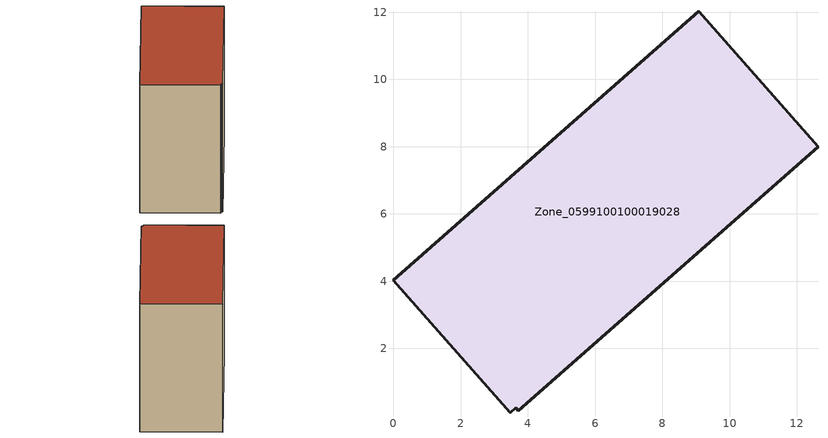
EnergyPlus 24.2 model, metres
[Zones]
Zone_0599100100019028
 floor ground (C_G): 3.64,0.23 3.47,0.09 0,4.03 9.08,12.03 12.63,8 3.72,0.15 z3.95
 wall outside (C_F): 12.63,8 9.08,12.03 0,4.03 3.47,0.09 3.64,0.23 3.72,0.15 12.63,8 z3.95:13.07
 roof outside (C_R): 3.47,0.09 3.64,0.23 3.72,0.15 12.63,8 9.08,12.03 0,4.03 z13.07
[BUILDING]
Pand.0599100100019028: North Axis=0; Terrain=City; Loads Convergence Tolerance Value=0.04; Temperature Convergence Tolerance Value=0.4; Solar Distribution=FullExterior; Maximum Number of Warmup Days=25; Minimum Number of Warmup Days=1
[Site:Location]
Rotterdam.The.Hague.AP_ZH_NLD Design_Conditions: Latitude=51.96; Longitude=4.45; Time Zone=1; Elevation=-4.5
[SITE:GROUNDTEMPERATURE:BUILDINGSURFACE]
18, 18, 18, 18, 18, 18, 18, 18, 18, 18, 18, 18
[MATERIAL] Thermal Absorptance=0.9; Solar Absorptance=0.7; Visible Absorptance=0.7
Name | Roughness | Thickness | Conductivity | Density | Specific Heat
G.TI.2015-2018 | MediumSmooth | 0.15 | 0.0428571 | 540 | 1210
F.TI.2015-2018 | Rough | 0.3 | 0.0666667 | 1920 | 840
R.TI.2015-2018 | MediumRough | 0.2 | 0.0333333 | 1500 | 1000
[CONSTRUCTION]
C_G: G.TI.2015-2018
C_F: F.TI.2015-2018
C_R: R.TI.2015-2018
[ZONE]
Zone_0599100100019028: Type=1; Multiplier=1; Ceiling Height=Autocalculate; Volume=Autocalculate; Floor Area=autocalculate; Part of Total Floor Area=Yes
[ZONEINFILTRATION:DESIGNFLOWRATE]
Infil_Zone_0599100100019028: Zone or ZoneList or Space or SpaceList=Zone_0599100100019028; Schedule=AlwaysOn; Design Flow Rate Calculation Method=Flow/Area; Flow Rate per Floor Area=0.0015; Constant Term Coefficient=1; Temperature Term Coefficient=0; Velocity Term Coefficient=0; Velocity Squared Term Coefficient=0
[HVACTEMPLATE:ZONE:IDEALLOADSAIRSYSTEM]
Zone_0599100100019028: Maximum Heating Supply Air Temperature=50; Minimum Cooling Supply Air Temperature=13; Maximum Heating Supply Air Humidity Ratio=0.0156; Minimum Cooling Supply Air Humidity Ratio=0.0077; Heating Limit=NoLimit; Cooling Limit=NoLimit; Dehumidification Control Type=ConstantSensibleHeatRatio; Cooling Sensible Heat Ratio=0.7; Dehumidification Setpoint=60; Humidification Control Type=None; Humidification Setpoint=30; Outdoor Air Method=None; Outdoor Air Flow Rate per Person=0.00944; Outdoor Air Flow Rate per Zone Floor Area=0; Outdoor Air Flow Rate per Zone=0; Demand Controlled Ventilation Type=None; Outdoor Air Economizer Type=NoEconomizer; Heat Recovery Type=None; Sensible Heat Recovery Effectiveness=0.7; Latent Heat Recovery Effectiveness=0.65
[ZONECONTROL:THERMOSTAT]
ThermostatControl_Zone_0599100100019028: Zone or ZoneList=Zone_0599100100019028; Control Type Schedule=DualSetpointControlType; Control 1=Thermostat_Zone_0599100100019028; Temperature Difference Between Cutout And Setpoint=0
[THERMOSTATSETPOINT:DUALSETPOINT]
Thermostat_Zone_0599100100019028: Heating Setpoint Temperature Schedule=HeatingSetpoint_Zone_0599100100019028; Cooling Setpoint Temperature Schedule=CoolingSetpoint_Zone_0599100100019028
[SCHEDULE:COMPACT]
HeatingSetpoint_Zone_0599100100019028: Through: 12/31, For: AllDays, Until: 24:00, 21
CoolingSetpoint_Zone_0599100100019028: Through: 12/31, For: AllDays, Until: 24:00, 24
DualSetpointControlType: Through: 12/31, For: AllDays, Until: 24:00, 4
AlwaysOn: Through: 12/31, For: AllDays, Until: 24:00, 1
